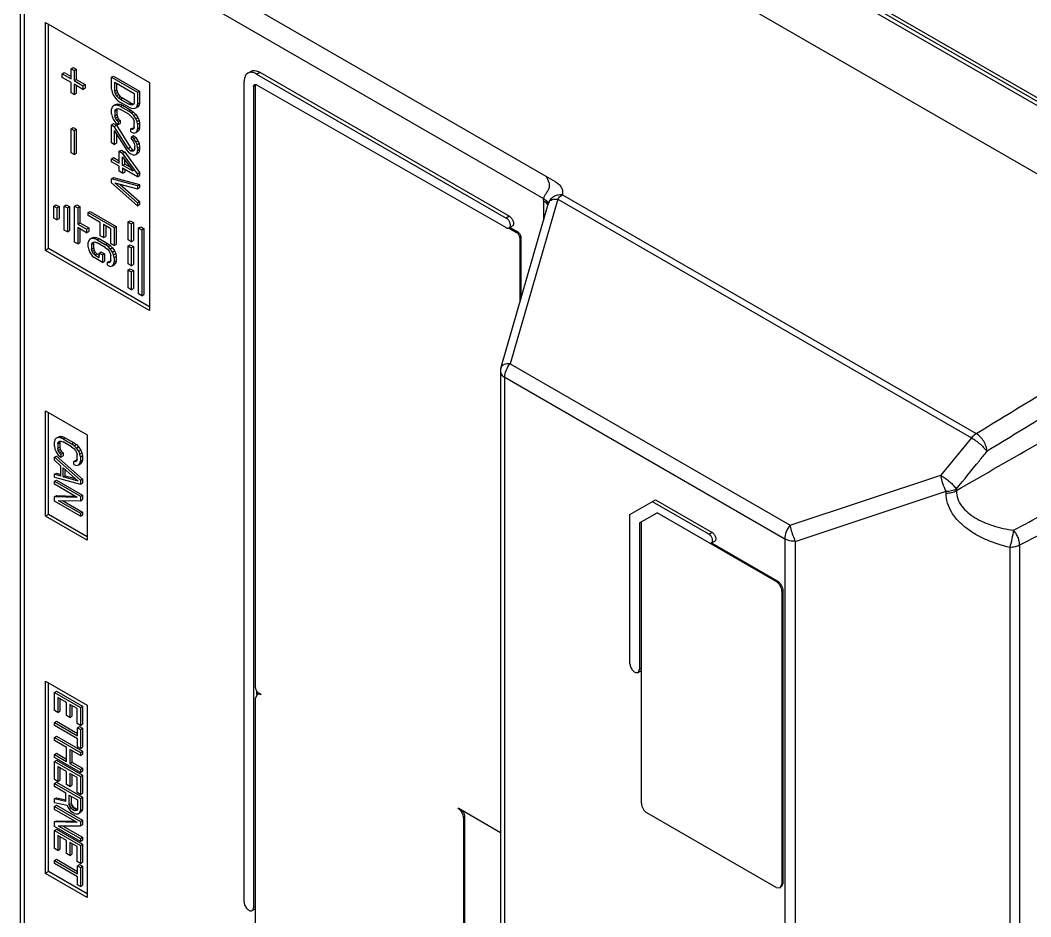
# Model space of a CAD drawing. Header units: millimetres. Extents: x 19 to 149, y 23 to 213.
# Drawn here: x 19.3 to 88, y 98.2 to 159.2 of the extents above; entities that cross this region are included whole.
import ezdxf

# ---------------------------------------------------------------- set-up
doc = ezdxf.new("R2010")
doc.units = ezdxf.units.MM
doc.header["$LTSCALE"] = 15.317897
doc.layers.get('0').update_dxf_attribs({"linetype": 'CONTINUOUS'})

msp = doc.modelspace()

# ---------------------------------------------------------------- linework, layer by layer
at = {"color": 7, "linetype": 'CONTINUOUS'}
for p, q in [((108.383, 141.821), (41.798, 180.263)), ((42.245, 180.55), (108.855, 142.094)), ((42.245, 180.305), (108.855, 141.849)), ((101.592, 141.094), (40.739, 176.227)), ((55.033, 148.538), (24.99, 165.882)), ((24.307, 164.672), (54.859, 147.033)), ((19.276, 162.344), (19.276, 83.125)), ((19.569, 82.717), (19.569, 161.936)), ((20.996, 143.501), (20.996, 159.015)), ((20.996, 159.015), (28.067, 154.933)), ((21.208, 143.624), (21.208, 158.892)), ((22.128, 155.521), (22.269, 155.603)), ((22.128, 155.276), (22.128, 155.521)), ((22.128, 155.521), (22.729, 155.174)), ((22.269, 155.603), (22.729, 155.337)), ((22.729, 155.868), (22.87, 155.95)), ((22.729, 155.174), (22.729, 155.868)), ((22.729, 155.868), (22.941, 155.746)), ((22.87, 155.95), (23.082, 155.827)), ((22.941, 155.746), (23.082, 155.827)), ((22.941, 155.746), (22.941, 155.052)), ((23.082, 155.827), (23.082, 155.133)), ((25.486, 155.28), (25.628, 155.361)), ((25.628, 155.361), (27.396, 154.341)), ((34.751, 155.564), (34.963, 155.686)), ((35.351, 155.504), (35.563, 155.627)), ((35.351, 155.504), (52.321, 145.706)), ((35.563, 155.627), (52.533, 145.829)), ((22.729, 154.929), (22.128, 155.276)), ((22.729, 154.235), (22.729, 154.929)), ((22.941, 155.052), (23.082, 155.133)), ((22.941, 155.052), (23.542, 154.705)), ((22.941, 154.807), (22.941, 154.113)), ((23.542, 154.46), (22.941, 154.807)), ((23.082, 155.133), (23.683, 154.786)), ((23.082, 154.725), (23.082, 154.194)), ((23.542, 154.705), (23.683, 154.786)), ((23.542, 154.705), (23.542, 154.46)), ((23.683, 154.786), (23.683, 154.541)), ((25.486, 154.463), (25.486, 155.28)), ((25.486, 155.28), (27.254, 154.259)), ((25.712, 154.333), (25.712, 154.945)), ((25.712, 154.945), (27.029, 154.185)), ((25.854, 154.414), (25.854, 154.863)), ((28.067, 154.933), (28.067, 139.419)), ((34.502, 99.166), (34.502, 155.014)), ((35.139, 154.647), (35.28, 154.729)), ((35.139, 154.647), (35.139, 98.798)), ((35.28, 113.74), (35.28, 154.729)), ((35.35, 154.77), (52.322, 145.053)), ((22.941, 154.113), (22.729, 154.235)), ((22.941, 154.113), (23.082, 154.194)), ((23.542, 154.46), (23.683, 154.541)), ((25.486, 154.463), (25.524, 154.271)), ((25.524, 154.271), (25.599, 154.092)), ((25.599, 154.092), (25.75, 153.869)), ((25.712, 154.333), (25.854, 154.414)), ((25.75, 154.175), (25.712, 154.333)), ((25.75, 154.175), (25.891, 154.257)), ((25.825, 154.029), (25.75, 154.175)), ((25.825, 154.029), (25.966, 154.111)), ((25.938, 153.896), (25.825, 154.029)), ((25.854, 154.414), (25.891, 154.257)), ((25.891, 154.257), (25.966, 154.111)), ((25.938, 153.896), (26.079, 153.978)), ((25.966, 154.111), (26.079, 153.978)), ((26.079, 153.978), (26.23, 153.857)), ((27.029, 154.185), (27.029, 153.573)), ((27.254, 154.259), (27.396, 154.341)), ((27.254, 154.259), (27.254, 153.442)), ((27.396, 154.341), (27.396, 153.524)), ((25.524, 153.251), (25.486, 153.102)), ((25.599, 153.343), (25.524, 153.251)), ((25.599, 153.343), (25.741, 153.425)), ((25.75, 153.392), (25.599, 153.343)), ((25.741, 153.425), (25.891, 153.474)), ((25.75, 153.869), (25.9, 153.714)), ((25.75, 153.392), (25.891, 153.474)), ((25.9, 153.374), (25.75, 153.392)), ((25.891, 153.474), (26.042, 153.455)), ((25.9, 153.714), (26.088, 153.571)), ((25.9, 153.374), (26.042, 153.455)), ((26.088, 153.299), (25.9, 153.374)), ((26.088, 153.775), (25.938, 153.896)), ((26.042, 153.455), (26.23, 153.381)), ((26.088, 153.775), (26.23, 153.857)), ((26.652, 153.45), (26.088, 153.775)), ((26.652, 153.246), (26.088, 153.571)), ((26.088, 153.299), (26.23, 153.381)), ((26.088, 153.299), (26.652, 152.973)), ((26.794, 153.531), (26.23, 153.857)), ((26.23, 153.381), (26.794, 153.055)), ((26.652, 153.45), (26.794, 153.531)), ((26.803, 153.397), (26.652, 153.45)), ((26.652, 153.246), (26.84, 153.171)), ((26.794, 153.531), (26.944, 153.478)), ((26.803, 153.397), (26.944, 153.478)), ((26.916, 153.4), (26.803, 153.397)), ((26.991, 153.458), (26.916, 153.4)), ((26.944, 153.478), (26.99, 153.48)), ((27.029, 153.573), (26.991, 153.458)), ((27.141, 153.201), (27.217, 153.294)), ((27.141, 153.201), (27.283, 153.283)), ((27.217, 153.294), (27.254, 153.442)), ((27.217, 153.294), (27.358, 153.376)), ((27.254, 153.442), (27.396, 153.524)), ((27.358, 153.376), (27.283, 153.283)), ((27.396, 153.524), (27.358, 153.376)), ((25.486, 152.796), (25.486, 153.102)), ((25.486, 152.796), (25.524, 152.604)), ((25.524, 152.604), (25.599, 152.425)), ((25.712, 152.972), (25.75, 153.086)), ((25.712, 152.972), (25.854, 153.054)), ((25.712, 152.972), (25.712, 152.666)), ((25.712, 152.666), (25.854, 152.747)), ((25.75, 152.508), (25.712, 152.666)), ((25.75, 153.086), (25.825, 153.145)), ((25.75, 152.508), (25.891, 152.59)), ((25.825, 153.145), (25.938, 153.148)), ((25.878, 153.127), (25.854, 153.054)), ((25.854, 153.054), (25.854, 152.747)), ((25.854, 152.747), (25.891, 152.59)), ((25.891, 152.59), (25.966, 152.444)), ((25.938, 153.148), (26.088, 153.095)), ((26.652, 152.769), (26.088, 153.095)), ((26.652, 152.973), (26.794, 153.055)), ((26.84, 152.831), (26.652, 152.973)), ((26.652, 152.769), (26.803, 152.648)), ((26.794, 153.055), (26.982, 152.912)), ((26.803, 152.648), (26.916, 152.515)), ((26.84, 153.171), (26.991, 153.152)), ((26.84, 152.831), (26.982, 152.912)), ((26.991, 152.676), (26.84, 152.831)), ((26.982, 152.912), (27.132, 152.757)), ((26.991, 153.152), (27.141, 153.201)), ((26.991, 152.676), (27.132, 152.757)), ((27.141, 152.453), (26.991, 152.676)), ((27.132, 152.757), (27.283, 152.535)), ((22.729, 151.786), (22.87, 151.867)), ((22.87, 151.867), (23.082, 151.745)), ((25.486, 152.048), (25.628, 152.129)), ((25.486, 150.823), (25.486, 152.048)), ((25.486, 152.048), (25.675, 151.939)), ((25.599, 152.425), (25.75, 152.202)), ((25.628, 152.129), (25.816, 152.021)), ((25.675, 151.939), (25.816, 152.021)), ((26.615, 150.443), (25.675, 151.939)), ((25.825, 152.362), (25.75, 152.508)), ((25.75, 152.202), (25.938, 152.059)), ((25.816, 152.021), (26.756, 150.525)), ((25.825, 152.362), (25.966, 152.444)), ((25.938, 152.263), (25.825, 152.362)), ((25.938, 152.263), (26.079, 152.345)), ((25.938, 152.263), (25.938, 152.059)), ((25.938, 152.059), (26.079, 152.141)), ((25.966, 152.444), (26.079, 152.345)), ((26.079, 152.345), (26.079, 152.141)), ((26.916, 152.515), (26.991, 152.37)), ((26.991, 152.37), (27.029, 152.212)), ((27.029, 151.906), (26.991, 151.791)), ((27.029, 151.906), (27.029, 152.212)), ((27.141, 152.453), (27.283, 152.535)), ((27.217, 152.273), (27.141, 152.453)), ((27.217, 152.273), (27.358, 152.355)), ((27.254, 152.082), (27.217, 152.273)), ((27.254, 152.082), (27.396, 152.163)), ((27.254, 152.082), (27.254, 151.775)), ((27.254, 151.775), (27.396, 151.857)), ((27.283, 152.535), (27.358, 152.355)), ((27.358, 152.355), (27.396, 152.163)), ((27.396, 151.857), (27.358, 151.709)), ((27.396, 152.163), (27.396, 151.857)), ((22.729, 150.153), (22.729, 151.786)), ((22.729, 151.786), (22.941, 151.663)), ((22.941, 151.663), (23.082, 151.745)), ((22.941, 151.663), (22.941, 150.03)), ((23.082, 151.745), (23.082, 150.112)), ((25.675, 151.667), (25.675, 150.714)), ((25.675, 151.667), (26.502, 150.339)), ((25.816, 151.44), (25.816, 150.796)), ((26.803, 151.764), (26.944, 151.845)), ((26.803, 151.56), (26.803, 151.764)), ((26.916, 151.733), (26.803, 151.764)), ((26.803, 151.56), (26.991, 151.485)), ((26.84, 151.232), (26.982, 151.313)), ((26.84, 151.062), (26.84, 151.232)), ((26.991, 151.111), (26.84, 151.232)), ((26.991, 151.791), (26.916, 151.733)), ((26.944, 151.845), (27.007, 151.828)), ((26.982, 151.313), (27.132, 151.193)), ((26.991, 151.485), (27.141, 151.534)), ((26.991, 151.111), (27.132, 151.193)), ((27.132, 151.193), (27.283, 150.97)), ((27.141, 151.534), (27.217, 151.627)), ((27.141, 151.534), (27.283, 151.616)), ((27.217, 151.627), (27.254, 151.775)), ((27.217, 151.627), (27.358, 151.709)), ((27.358, 151.709), (27.283, 151.616)), ((25.675, 150.714), (25.486, 150.823)), ((25.675, 150.714), (25.816, 150.796)), ((26.615, 150.443), (26.756, 150.525)), ((26.756, 150.525), (26.907, 150.37)), ((26.84, 151.062), (26.953, 150.928)), ((26.953, 150.928), (27.029, 150.783)), ((27.141, 150.888), (26.991, 151.111)), ((27.029, 150.783), (27.066, 150.591)), ((27.066, 150.455), (27.066, 150.591)), ((27.141, 150.888), (27.283, 150.97)), ((27.217, 150.708), (27.141, 150.888)), ((27.217, 150.708), (27.358, 150.79)), ((27.254, 150.449), (27.217, 150.708)), ((27.254, 150.449), (27.396, 150.53)), ((27.283, 150.97), (27.358, 150.79)), ((27.358, 150.79), (27.396, 150.53)), ((27.396, 150.53), (27.396, 150.394)), ((22.941, 150.03), (22.729, 150.153)), ((22.941, 150.03), (23.082, 150.112)), ((25.486, 149.734), (25.628, 149.816)), ((25.628, 149.816), (26.013, 149.593)), ((26.013, 150.247), (26.154, 150.328)), ((26.013, 149.43), (26.013, 150.247)), ((26.013, 150.247), (26.239, 150.116)), ((26.154, 150.328), (26.38, 150.198)), ((26.239, 150.116), (26.38, 150.198)), ((27.254, 148.713), (26.239, 150.116)), ((26.239, 149.3), (26.239, 149.878)), ((26.239, 149.878), (26.953, 148.887)), ((26.38, 150.198), (27.396, 148.795)), ((26.502, 150.339), (26.615, 150.205)), ((26.765, 150.289), (26.615, 150.443)), ((26.615, 150.205), (26.765, 150.084)), ((26.765, 150.289), (26.907, 150.37)), ((26.765, 150.289), (26.84, 150.245)), ((26.84, 150.041), (26.765, 150.084)), ((26.84, 150.245), (26.982, 150.327)), ((26.953, 150.248), (26.84, 150.245)), ((26.84, 150.041), (26.991, 149.988)), ((26.907, 150.37), (26.982, 150.327)), ((27.029, 150.307), (26.953, 150.248)), ((26.982, 150.327), (27.028, 150.328)), ((26.991, 149.988), (27.141, 150.037)), ((27.066, 150.455), (27.029, 150.307)), ((27.141, 150.037), (27.217, 150.13)), ((27.141, 150.037), (27.283, 150.119)), ((27.217, 150.13), (27.254, 150.312)), ((27.217, 150.13), (27.358, 150.212)), ((27.254, 150.449), (27.254, 150.312)), ((27.254, 150.312), (27.396, 150.394)), ((27.358, 150.212), (27.283, 150.119)), ((27.396, 150.394), (27.358, 150.212)), ((25.486, 149.53), (25.486, 149.734)), ((25.486, 149.734), (26.013, 149.43)), ((26.013, 149.226), (25.486, 149.53)), ((26.013, 148.886), (26.013, 149.226)), ((26.239, 149.3), (26.38, 149.381)), ((26.953, 148.887), (26.239, 149.3)), ((26.38, 149.381), (26.38, 149.682)), ((26.752, 149.167), (26.38, 149.381)), ((25.486, 148.373), (25.628, 148.455)), ((25.628, 148.455), (27.396, 147.979)), ((26.239, 148.755), (26.013, 148.886)), ((26.239, 149.096), (26.239, 148.755)), ((27.254, 148.509), (26.239, 149.096)), ((26.239, 148.755), (26.38, 148.837)), ((26.38, 149.014), (26.38, 148.837)), ((27.254, 148.713), (27.396, 148.795)), ((27.254, 148.713), (27.254, 148.509)), ((27.254, 148.509), (27.396, 148.591)), ((27.396, 148.795), (27.396, 148.591)), ((55.671, 148.169), (55.033, 148.538)), ((25.486, 148.101), (25.486, 148.373)), ((27.254, 147.897), (25.486, 148.373)), ((25.486, 148.101), (27.254, 146.536)), ((27.254, 146.74), (25.712, 148.107)), ((25.712, 148.107), (27.254, 147.693)), ((26.047, 148.017), (27.396, 146.822)), ((27.254, 147.897), (27.396, 147.979)), ((27.254, 147.897), (27.254, 147.693)), ((27.254, 147.693), (27.396, 147.775)), ((27.396, 147.979), (27.396, 147.775)), ((56.141, 147.287), (84.278, 131.042)), ((21.562, 146.522), (21.703, 146.604)), ((21.562, 145.706), (21.562, 146.522)), ((21.562, 146.522), (21.774, 146.4)), ((21.703, 146.604), (21.916, 146.482)), ((21.774, 146.4), (21.916, 146.482)), ((21.774, 146.4), (21.774, 145.583)), ((21.916, 146.482), (21.916, 145.665)), ((22.269, 146.522), (22.411, 146.604)), ((22.269, 144.889), (22.269, 146.522)), ((22.269, 146.522), (22.481, 146.4)), ((22.411, 146.604), (22.623, 146.482)), ((22.481, 146.4), (22.623, 146.482)), ((22.481, 146.4), (22.481, 144.767)), ((22.623, 146.482), (22.623, 144.849)), ((22.976, 146.522), (23.118, 146.604)), ((22.976, 144.073), (22.976, 146.522)), ((22.976, 146.522), (23.188, 146.4)), ((23.118, 146.604), (23.33, 146.482)), ((23.188, 146.4), (23.33, 146.482)), ((23.188, 146.4), (23.188, 145.298)), ((23.33, 146.482), (23.33, 145.379)), ((27.254, 146.74), (27.396, 146.822)), ((27.254, 146.74), (27.254, 146.536)), ((27.254, 146.536), (27.396, 146.618)), ((27.396, 146.822), (27.396, 146.618)), ((51.971, 135.556), (55.169, 146.643)), ((55.82, 146.999), (52.587, 135.793)), ((54.853, 146.878), (54.853, 145.545)), ((55.82, 146.999), (83.957, 130.754)), ((21.774, 145.583), (21.562, 145.706)), ((23.895, 146.073), (24.037, 146.155)), ((23.895, 145.869), (23.895, 146.073)), ((23.895, 146.073), (25.663, 145.053)), ((24.723, 145.392), (23.895, 145.869)), ((24.037, 146.155), (25.805, 145.134)), ((52.533, 145.829), (52.321, 145.706)), ((21.774, 145.583), (21.916, 145.665)), ((23.188, 145.298), (23.33, 145.379)), ((23.188, 145.298), (23.789, 144.951)), ((23.188, 145.053), (23.188, 143.951)), ((23.789, 144.706), (23.188, 145.053)), ((23.33, 145.379), (23.931, 145.032)), ((23.789, 144.951), (23.931, 145.032)), ((23.931, 145.032), (23.931, 144.787)), ((24.723, 144.507), (24.723, 145.392)), ((24.949, 145.261), (24.949, 144.377)), ((25.438, 144.979), (24.949, 145.261)), ((25.09, 145.18), (25.09, 144.458)), ((25.663, 145.053), (25.805, 145.134)), ((25.663, 145.053), (25.663, 143.828)), ((25.805, 145.134), (25.805, 143.91)), ((26.618, 145.441), (26.759, 145.522)), ((26.618, 144.216), (26.618, 145.441)), ((26.618, 145.441), (26.83, 145.318)), ((26.759, 145.522), (26.971, 145.4)), ((26.83, 145.318), (26.971, 145.4)), ((26.83, 145.318), (26.83, 144.093)), ((26.971, 145.4), (26.971, 144.175)), ((27.325, 145.032), (27.466, 145.114)), ((27.325, 140.542), (27.325, 145.032)), ((27.325, 145.032), (27.537, 144.91)), ((27.466, 145.114), (27.678, 144.992)), ((27.537, 144.91), (27.678, 144.992)), ((27.678, 144.992), (27.678, 140.501)), ((52.515, 145.023), (53.028, 144.727)), ((52.521, 145.033), (52.733, 145.156)), ((52.58, 145.067), (53.099, 144.767)), ((22.481, 144.767), (22.269, 144.889)), ((22.481, 144.767), (22.623, 144.849)), ((23.33, 144.971), (23.33, 144.032)), ((23.789, 144.951), (23.789, 144.706)), ((23.789, 144.706), (23.931, 144.787)), ((24.008, 144.273), (24.15, 144.355)), ((24.159, 144.322), (24.008, 144.273)), ((24.15, 144.355), (24.3, 144.404)), ((24.159, 144.322), (24.3, 144.404)), ((24.309, 144.304), (24.159, 144.322)), ((24.3, 144.404), (24.451, 144.385)), ((24.309, 144.304), (24.451, 144.385)), ((24.497, 144.229), (24.309, 144.304)), ((24.451, 144.385), (24.639, 144.311)), ((24.497, 144.229), (24.639, 144.311)), ((24.639, 144.311), (25.203, 143.985)), ((24.949, 144.377), (24.723, 144.507)), ((24.949, 144.377), (25.09, 144.458)), ((25.438, 143.958), (25.438, 144.979)), ((27.537, 144.91), (27.537, 140.419)), ((53.099, 144.767), (53.028, 144.727)), ((53.241, 144.359), (53.311, 144.4)), ((53.241, 144.359), (53.241, 139.957)), ((53.311, 144.4), (53.311, 140.202)), ((21.208, 143.624), (20.996, 143.501)), ((28.067, 139.664), (21.208, 143.624)), ((23.188, 143.951), (22.976, 144.073)), ((23.188, 143.951), (23.33, 144.032)), ((23.933, 144.181), (23.895, 144.032)), ((23.895, 143.726), (23.895, 144.032)), ((23.895, 143.726), (23.933, 143.534)), ((24.008, 144.273), (23.933, 144.181)), ((24.121, 143.902), (24.159, 144.016)), ((24.121, 143.902), (24.263, 143.984)), ((24.121, 143.902), (24.121, 143.596)), ((24.121, 143.596), (24.263, 143.677)), ((24.159, 144.016), (24.234, 144.075)), ((24.234, 144.075), (24.347, 144.078)), ((24.287, 144.057), (24.263, 143.984)), ((24.263, 143.984), (24.263, 143.677)), ((24.263, 143.677), (24.3, 143.52)), ((24.347, 144.078), (24.497, 144.025)), ((24.497, 144.229), (25.061, 143.903)), ((25.061, 143.699), (24.497, 144.025)), ((25.061, 143.903), (25.203, 143.985)), ((25.25, 143.761), (25.061, 143.903)), ((25.061, 143.699), (25.212, 143.578)), ((25.203, 143.985), (25.391, 143.842)), ((25.25, 143.761), (25.391, 143.842)), ((25.4, 143.606), (25.25, 143.761)), ((25.391, 143.842), (25.541, 143.687)), ((25.4, 143.606), (25.541, 143.687)), ((25.663, 143.828), (25.438, 143.958)), ((25.541, 143.687), (25.692, 143.465)), ((25.663, 143.828), (25.805, 143.91)), ((26.83, 144.093), (26.618, 144.216)), ((26.618, 143.808), (26.759, 143.889)), ((26.618, 142.583), (26.618, 143.808)), ((26.618, 143.808), (26.83, 143.685)), ((26.759, 143.889), (26.971, 143.767)), ((26.83, 144.093), (26.971, 144.175)), ((26.83, 143.685), (26.971, 143.767)), ((26.83, 143.685), (26.83, 142.46)), ((26.971, 143.767), (26.971, 142.542)), ((28.067, 139.419), (20.996, 143.501)), ((23.933, 143.534), (24.008, 143.355)), ((24.008, 143.355), (24.159, 143.132)), ((24.159, 143.438), (24.121, 143.596)), ((24.159, 143.438), (24.3, 143.52)), ((24.234, 143.292), (24.159, 143.438)), ((24.159, 143.132), (24.309, 143.011)), ((24.234, 143.292), (24.375, 143.374)), ((24.347, 143.193), (24.234, 143.292)), ((24.3, 143.52), (24.375, 143.374)), ((24.873, 142.685), (24.309, 143.011)), ((24.347, 143.193), (24.488, 143.275)), ((24.347, 143.193), (24.648, 143.02)), ((24.375, 143.374), (24.488, 143.275)), ((24.488, 143.275), (24.657, 143.178)), ((24.648, 143.326), (24.789, 143.407)), ((24.648, 143.02), (24.648, 143.326)), ((24.648, 143.326), (24.873, 143.195)), ((24.789, 143.407), (25.015, 143.277)), ((24.873, 143.195), (25.015, 143.277)), ((24.873, 143.195), (24.873, 142.685)), ((25.015, 143.277), (25.015, 142.767)), ((25.212, 143.578), (25.325, 143.445)), ((25.325, 143.445), (25.4, 143.3)), ((25.55, 143.383), (25.4, 143.606)), ((25.4, 143.3), (25.438, 143.142)), ((25.438, 142.836), (25.438, 143.142)), ((25.55, 143.383), (25.692, 143.465)), ((25.626, 143.203), (25.55, 143.383)), ((25.626, 143.203), (25.767, 143.285)), ((25.663, 143.012), (25.626, 143.203)), ((25.663, 143.012), (25.805, 143.093)), ((25.663, 143.012), (25.663, 142.705)), ((25.692, 143.465), (25.767, 143.285)), ((25.767, 143.285), (25.805, 143.093)), ((25.805, 143.093), (25.805, 142.787)), ((24.873, 142.685), (25.015, 142.767)), ((25.212, 142.694), (25.353, 142.775)), ((25.212, 142.49), (25.212, 142.694)), ((25.325, 142.663), (25.212, 142.694)), ((25.212, 142.49), (25.4, 142.415)), ((25.4, 142.721), (25.325, 142.663)), ((25.353, 142.775), (25.416, 142.758)), ((25.438, 142.836), (25.4, 142.721)), ((25.4, 142.415), (25.55, 142.464)), ((25.55, 142.464), (25.626, 142.557)), ((25.55, 142.464), (25.692, 142.546)), ((25.626, 142.557), (25.663, 142.705)), ((25.626, 142.557), (25.767, 142.639)), ((25.663, 142.705), (25.805, 142.787)), ((25.767, 142.639), (25.692, 142.546)), ((25.805, 142.787), (25.767, 142.639)), ((26.83, 142.46), (26.618, 142.583)), ((26.618, 142.175), (26.759, 142.256)), ((26.759, 142.256), (26.971, 142.134)), ((26.83, 142.46), (26.971, 142.542)), ((26.618, 140.95), (26.618, 142.175)), ((26.618, 142.175), (26.83, 142.052)), ((26.83, 142.052), (26.971, 142.134)), ((26.83, 142.052), (26.83, 140.827)), ((26.971, 142.134), (26.971, 140.909)), ((26.83, 140.827), (26.618, 140.95)), ((26.83, 140.827), (26.971, 140.909)), ((27.537, 140.419), (27.325, 140.542)), ((27.537, 140.419), (27.678, 140.501)), ((52.587, 135.793), (71.621, 124.803)), ((51.931, 135.279), (51.931, 91.699)), ((52.224, 91.29), (52.224, 134.87)), ((52.224, 134.87), (71.259, 123.881)), ((20.996, 125.416), (20.996, 132.601)), ((20.996, 132.601), (23.825, 130.968)), ((21.208, 125.538), (21.208, 132.479)), ((21.635, 130.633), (21.597, 130.485)), ((21.71, 130.726), (21.635, 130.633)), ((21.71, 130.726), (21.852, 130.808)), ((21.861, 130.775), (21.71, 130.726)), ((21.852, 130.808), (22.002, 130.857)), ((21.861, 130.775), (22.002, 130.857)), ((22.011, 130.756), (21.861, 130.775)), ((22.002, 130.857), (22.153, 130.838)), ((22.011, 130.756), (22.153, 130.838)), ((22.199, 130.682), (22.011, 130.756)), ((22.153, 130.838), (22.341, 130.764)), ((22.199, 130.682), (22.341, 130.764)), ((22.199, 130.682), (22.763, 130.356)), ((22.341, 130.764), (22.905, 130.438)), ((23.825, 130.968), (23.825, 123.783)), ((83.957, 130.754), (81.874, 128.208)), ((21.597, 130.179), (21.597, 130.485)), ((21.597, 130.179), (21.635, 129.987)), ((21.635, 129.987), (21.71, 129.807)), ((21.823, 130.355), (21.861, 130.469)), ((21.823, 130.355), (21.964, 130.436)), ((21.823, 130.355), (21.823, 130.049)), ((21.823, 130.049), (21.964, 130.13)), ((21.861, 129.891), (21.823, 130.049)), ((21.861, 130.469), (21.936, 130.528)), ((21.861, 129.891), (22.002, 129.972)), ((21.936, 129.745), (21.861, 129.891)), ((21.936, 130.528), (22.049, 130.531)), ((21.989, 130.51), (21.964, 130.436)), ((21.964, 130.436), (21.964, 130.13)), ((21.964, 130.13), (22.002, 129.972)), ((22.002, 129.972), (22.077, 129.827)), ((22.049, 130.531), (22.199, 130.478)), ((22.763, 130.152), (22.199, 130.478)), ((22.763, 130.356), (22.905, 130.438)), ((22.951, 130.214), (22.763, 130.356)), ((22.763, 130.152), (22.914, 130.031)), ((22.905, 130.438), (23.093, 130.295)), ((22.914, 130.031), (23.027, 129.898)), ((22.951, 130.214), (23.093, 130.295)), ((23.102, 130.059), (22.951, 130.214)), ((23.027, 129.898), (23.102, 129.752)), ((23.093, 130.295), (23.243, 130.14)), ((23.102, 130.059), (23.243, 130.14)), ((23.252, 129.836), (23.102, 130.059)), ((23.243, 130.14), (23.394, 129.917)), ((23.252, 129.836), (23.394, 129.917)), ((23.394, 129.917), (23.469, 129.738)), ((21.597, 129.43), (21.739, 129.512)), ((21.597, 129.226), (21.597, 129.43)), ((23.365, 127.865), (21.597, 129.43)), ((21.597, 129.226), (22.049, 128.83)), ((21.71, 129.807), (21.861, 129.585)), ((21.739, 129.512), (23.507, 127.947)), ((21.861, 129.585), (22.049, 129.442)), ((21.936, 129.745), (22.077, 129.827)), ((22.049, 129.646), (21.936, 129.745)), ((22.049, 129.646), (22.19, 129.728)), ((22.049, 129.646), (22.049, 129.442)), ((22.049, 129.442), (22.19, 129.524)), ((22.077, 129.827), (22.19, 129.728)), ((22.19, 129.728), (22.19, 129.524)), ((22.914, 129.147), (23.055, 129.228)), ((23.055, 129.228), (23.118, 129.211)), ((23.102, 129.752), (23.139, 129.595)), ((23.139, 129.288), (23.102, 129.174)), ((23.139, 129.288), (23.139, 129.595)), ((23.328, 129.656), (23.252, 129.836)), ((23.328, 129.656), (23.469, 129.738)), ((23.365, 129.464), (23.328, 129.656)), ((23.365, 129.464), (23.507, 129.546)), ((23.365, 129.464), (23.365, 129.158)), ((23.365, 129.158), (23.507, 129.24)), ((23.469, 129.738), (23.507, 129.546)), ((23.507, 129.24), (23.469, 129.091)), ((23.507, 129.546), (23.507, 129.24)), ((22.049, 128.149), (22.049, 128.83)), ((22.199, 128.096), (22.199, 128.709)), ((22.199, 128.709), (23.215, 127.816)), ((22.341, 128.178), (22.341, 128.584)), ((22.914, 128.942), (22.914, 129.147)), ((23.027, 129.115), (22.914, 129.147)), ((22.914, 128.942), (23.102, 128.868)), ((23.102, 129.174), (23.027, 129.115)), ((23.102, 128.868), (23.252, 128.917)), ((23.252, 128.917), (23.328, 129.01)), ((23.252, 128.917), (23.394, 128.999)), ((23.328, 129.01), (23.365, 129.158)), ((23.328, 129.01), (23.469, 129.091)), ((23.469, 129.091), (23.394, 128.999)), ((21.597, 128.274), (21.739, 128.355)), ((21.597, 128.07), (21.597, 128.274)), ((22.049, 128.149), (21.597, 128.274)), ((21.597, 128.07), (23.365, 127.593)), ((21.597, 127.797), (21.739, 127.879)), ((21.739, 128.355), (22.049, 128.27)), ((21.739, 127.879), (23.507, 126.858)), ((22.199, 128.096), (22.341, 128.178)), ((23.215, 127.816), (22.199, 128.096)), ((22.341, 128.178), (23.015, 127.992)), ((23.365, 127.865), (23.507, 127.947)), ((23.365, 127.865), (23.365, 127.593)), ((23.507, 127.947), (23.507, 127.675)), ((71.621, 124.803), (81.874, 128.208)), ((21.597, 127.593), (21.597, 127.797)), ((21.597, 127.797), (23.365, 126.777)), ((23.139, 126.703), (21.597, 127.593)), ((23.365, 127.593), (23.507, 127.675)), ((82.926, 127.163), (82.926, 127.286)), ((21.597, 126.743), (21.739, 126.824)), ((21.597, 126.437), (21.597, 126.743)), ((23.139, 126.703), (21.597, 126.743)), ((23.365, 125.416), (21.597, 126.437)), ((21.739, 126.824), (22.985, 126.792)), ((21.861, 126.489), (23.365, 125.62)), ((21.861, 126.489), (23.365, 126.471)), ((22.149, 126.485), (23.507, 125.702)), ((23.365, 126.777), (23.507, 126.858)), ((23.365, 126.777), (23.365, 126.471)), ((23.365, 126.471), (23.507, 126.552)), ((23.507, 126.858), (23.507, 126.552)), ((60.736, 125.544), (62.465, 126.542)), ((62.465, 126.542), (66.322, 124.314)), ((71.977, 123.712), (82.23, 127.117)), ((82.23, 126.994), (82.23, 127.117)), ((62.252, 126.419), (66.11, 124.192)), ((21.208, 125.538), (20.996, 125.416)), ((23.825, 123.783), (20.996, 125.416)), ((23.825, 124.028), (21.208, 125.538)), ((23.365, 125.62), (23.507, 125.702)), ((23.365, 125.62), (23.365, 125.416)), ((23.365, 125.416), (23.507, 125.498)), ((23.507, 125.702), (23.507, 125.498)), ((60.736, 115.374), (60.736, 125.544)), ((61.372, 124.968), (62.574, 125.662)), ((70.672, 120.987), (62.574, 125.662)), ((61.372, 124.968), (61.372, 115.006)), ((61.514, 105.89), (61.514, 125.033)), ((66.322, 124.314), (66.11, 124.192)), ((66.285, 123.603), (66.497, 123.726)), ((71.259, 123.881), (71.257, 80.3)), ((71.977, 123.712), (71.975, 80.131)), ((66.285, 123.603), (70.742, 121.028)), ((86.556, 123.298), (86.556, 75.416)), ((87.228, 123.454), (87.228, 75.571)), ((70.742, 121.028), (70.672, 120.987)), ((71.06, 120.315), (71.13, 120.355)), ((71.06, 120.315), (71.06, 100.379)), ((71.13, 120.355), (71.13, 100.42)), ((61.279, 114.8), (61.491, 114.923)), ((61.514, 115.088), (61.372, 115.006)), ((20.996, 101.125), (20.996, 114.189)), ((20.996, 114.189), (23.825, 112.556)), ((21.208, 101.247), (21.208, 114.066)), ((21.597, 113.434), (21.739, 113.515)), ((21.597, 112.209), (21.597, 113.434)), ((21.597, 113.434), (23.365, 112.413)), ((21.739, 113.515), (23.507, 112.495)), ((35.351, 113.522), (35.351, 113.299)), ((21.823, 113.099), (21.823, 112.079)), ((22.425, 112.752), (21.823, 113.099)), ((21.964, 113.018), (21.964, 112.16)), ((22.425, 111.867), (22.425, 112.752)), ((35.393, 113.299), (35.28, 113.049)), ((35.28, 81.261), (35.28, 113.049)), ((35.666, 113.272), (35.492, 113.373)), ((21.823, 112.079), (21.597, 112.209)), ((21.823, 112.079), (21.964, 112.16)), ((22.65, 112.622), (22.65, 111.737)), ((23.139, 112.339), (22.65, 112.622)), ((22.792, 112.54), (22.792, 111.819)), ((23.139, 111.319), (23.139, 112.339)), ((23.365, 112.413), (23.507, 112.495)), ((23.365, 112.413), (23.365, 111.188)), ((23.507, 112.495), (23.507, 111.27)), ((23.825, 112.556), (23.825, 99.492)), ((21.597, 111.392), (21.739, 111.474)), ((21.597, 111.188), (21.597, 111.392)), ((21.597, 111.392), (23.177, 110.48)), ((21.739, 111.474), (23.177, 110.644)), ((22.65, 111.737), (22.425, 111.867)), ((22.65, 111.737), (22.792, 111.819)), ((23.365, 111.188), (23.139, 111.319)), ((23.177, 110.276), (21.597, 111.188)), ((23.177, 111.025), (23.318, 111.106)), ((23.177, 110.48), (23.177, 111.025)), ((23.177, 111.025), (23.365, 110.916)), ((23.318, 111.106), (23.507, 110.998)), ((23.365, 111.188), (23.507, 111.27)), ((23.365, 110.916), (23.507, 110.998)), ((23.365, 110.916), (23.365, 109.623)), ((23.507, 110.998), (23.507, 109.705)), ((21.597, 110.372), (21.739, 110.453)), ((21.597, 110.168), (21.597, 110.372)), ((21.597, 110.372), (23.365, 109.351)), ((22.425, 109.69), (21.597, 110.168)), ((21.739, 110.453), (23.507, 109.433)), ((23.177, 109.732), (23.177, 110.276)), ((21.597, 109.215), (21.739, 109.297)), ((21.739, 109.297), (22.425, 108.901)), ((22.425, 108.737), (22.425, 109.69)), ((22.65, 109.56), (22.65, 108.607)), ((23.365, 109.147), (22.65, 109.56)), ((22.792, 109.478), (22.792, 108.689)), ((23.365, 109.623), (23.177, 109.732)), ((23.365, 109.623), (23.507, 109.705)), ((23.365, 109.351), (23.507, 109.433)), ((23.365, 109.351), (23.365, 109.147)), ((23.507, 109.433), (23.507, 109.229)), ((21.597, 109.011), (21.597, 109.215)), ((21.597, 109.215), (22.425, 108.737)), ((23.365, 107.99), (21.597, 109.011)), ((21.597, 108.739), (21.739, 108.82)), ((21.597, 107.514), (21.597, 108.739)), ((21.597, 108.739), (23.365, 107.718)), ((21.739, 108.82), (23.507, 107.8)), ((22.65, 108.607), (22.792, 108.689)), ((22.65, 108.607), (23.365, 108.195)), ((22.792, 108.689), (23.507, 108.276)), ((23.365, 109.147), (23.507, 109.229)), ((21.823, 108.404), (21.823, 107.384)), ((22.425, 108.057), (21.823, 108.404)), ((21.964, 108.323), (21.964, 107.465)), ((22.425, 107.172), (22.425, 108.057)), ((22.65, 107.927), (22.65, 107.042)), ((23.139, 107.644), (22.65, 107.927)), ((23.365, 108.195), (23.507, 108.276)), ((23.365, 108.195), (23.365, 107.99)), ((23.365, 107.99), (23.507, 108.072)), ((23.507, 108.276), (23.507, 108.072)), ((21.823, 107.384), (21.597, 107.514)), ((21.597, 107.242), (21.739, 107.324)), ((21.597, 107.038), (21.597, 107.242)), ((21.597, 107.242), (23.365, 106.221)), ((21.739, 107.324), (23.507, 106.303)), ((21.823, 107.384), (21.964, 107.465)), ((22.792, 107.845), (22.792, 107.124)), ((23.139, 106.624), (23.139, 107.644)), ((23.365, 107.718), (23.507, 107.8)), ((23.365, 107.718), (23.365, 106.493)), ((23.507, 107.8), (23.507, 106.575)), ((22.387, 106.582), (21.597, 107.038)), ((22.387, 106.003), (22.387, 106.582)), ((22.65, 107.042), (22.425, 107.172)), ((22.65, 107.042), (22.792, 107.124)), ((23.365, 106.493), (23.139, 106.624)), ((23.365, 106.493), (23.507, 106.575)), ((21.597, 106.187), (21.739, 106.269)), ((21.597, 105.949), (21.597, 106.187)), ((22.387, 106.003), (21.597, 106.187)), ((21.597, 105.949), (22.462, 105.756)), ((21.739, 106.269), (22.387, 106.118)), ((22.613, 105.805), (22.613, 106.451)), ((22.613, 106.451), (23.177, 106.126)), ((22.613, 105.805), (22.754, 105.887)), ((22.754, 105.887), (22.754, 106.37)), ((22.754, 105.887), (22.792, 105.763)), ((23.177, 106.126), (23.177, 105.479)), ((23.365, 106.221), (23.507, 106.303)), ((23.365, 106.221), (23.365, 105.405)), ((23.507, 106.303), (23.507, 105.486)), ((21.597, 105.677), (21.739, 105.759)), ((21.597, 105.473), (21.597, 105.677)), ((21.597, 105.677), (23.365, 104.656)), ((23.139, 104.582), (21.597, 105.473)), ((21.739, 105.759), (23.507, 104.738)), ((22.462, 105.756), (22.538, 105.576)), ((22.538, 105.576), (22.688, 105.387)), ((22.65, 105.681), (22.613, 105.805)), ((22.65, 105.681), (22.792, 105.763)), ((22.726, 105.57), (22.65, 105.681)), ((22.688, 105.387), (22.801, 105.288)), ((22.726, 105.57), (22.867, 105.651)), ((22.839, 105.471), (22.726, 105.57)), ((22.792, 105.763), (22.867, 105.651)), ((22.951, 105.201), (22.801, 105.288)), ((22.839, 105.471), (22.98, 105.552)), ((22.951, 105.406), (22.839, 105.471)), ((22.867, 105.651), (22.98, 105.552)), ((22.951, 105.406), (23.093, 105.487)), ((23.064, 105.374), (22.951, 105.406)), ((22.951, 105.201), (23.064, 105.17)), ((23.093, 105.487), (22.98, 105.552)), ((23.139, 105.399), (23.064, 105.374)), ((23.064, 105.17), (23.215, 105.185)), ((23.093, 105.487), (23.173, 105.465)), ((23.177, 105.479), (23.139, 105.399)), ((23.215, 105.185), (23.328, 105.256)), ((23.215, 105.185), (23.251, 105.206)), ((23.328, 105.256), (23.365, 105.405)), ((23.328, 105.256), (23.469, 105.338)), ((23.365, 105.405), (23.507, 105.486)), ((23.507, 105.486), (23.469, 105.338)), ((51.931, 103.882), (49.043, 105.549)), ((70.681, 100.161), (61.892, 105.235)), ((21.597, 104.622), (21.739, 104.704)), ((21.597, 104.316), (21.597, 104.622)), ((23.139, 104.582), (21.597, 104.622)), ((21.739, 104.704), (22.985, 104.672)), ((23.365, 104.656), (23.507, 104.738)), ((23.365, 104.656), (23.365, 104.35)), ((23.507, 104.738), (23.507, 104.432)), ((49.422, 104.893), (49.493, 104.933)), ((49.422, 104.893), (49.422, 94.299)), ((49.493, 104.933), (49.493, 94.533)), ((23.365, 103.295), (21.597, 104.316)), ((21.597, 104.044), (21.739, 104.126)), ((21.597, 102.819), (21.597, 104.044)), ((21.597, 104.044), (23.365, 103.023)), ((21.739, 104.126), (23.507, 103.105)), ((21.861, 104.368), (23.365, 103.5)), ((21.861, 104.368), (23.365, 104.35)), ((22.149, 104.365), (23.507, 103.581)), ((23.365, 104.35), (23.507, 104.432)), ((21.823, 103.71), (21.823, 102.689)), ((22.425, 103.362), (21.823, 103.71)), ((21.964, 103.628), (21.964, 102.771)), ((22.425, 102.478), (22.425, 103.362)), ((22.65, 103.232), (22.65, 102.347)), ((23.139, 102.949), (22.65, 103.232)), ((22.792, 103.15), (22.792, 102.429)), ((23.365, 103.5), (23.507, 103.581)), ((23.365, 103.5), (23.365, 103.295)), ((23.365, 103.295), (23.507, 103.377)), ((23.365, 103.023), (23.507, 103.105)), ((23.507, 103.581), (23.507, 103.377)), ((23.507, 103.105), (23.507, 101.88)), ((21.823, 102.689), (21.597, 102.819)), ((21.823, 102.689), (21.964, 102.771)), ((22.65, 102.347), (22.425, 102.478)), ((22.65, 102.347), (22.792, 102.429)), ((23.139, 101.929), (23.139, 102.949)), ((23.365, 103.023), (23.365, 101.799)), ((21.597, 102.003), (21.739, 102.084)), ((21.597, 101.799), (21.597, 102.003)), ((21.597, 102.003), (23.177, 101.091)), ((23.177, 100.887), (21.597, 101.799)), ((21.739, 102.084), (23.177, 101.254)), ((23.365, 101.799), (23.139, 101.929)), ((23.177, 101.635), (23.318, 101.717)), ((23.318, 101.717), (23.507, 101.608)), ((23.365, 101.799), (23.507, 101.88)), ((21.208, 101.247), (20.996, 101.125)), ((23.825, 99.492), (20.996, 101.125)), ((23.825, 99.737), (21.208, 101.247)), ((23.177, 101.091), (23.177, 101.635)), ((23.177, 101.635), (23.365, 101.526)), ((23.365, 101.526), (23.507, 101.608)), ((23.365, 101.526), (23.365, 100.234)), ((23.507, 101.608), (23.507, 100.315)), ((23.177, 100.342), (23.177, 100.887)), ((23.365, 100.234), (23.177, 100.342)), ((70.949, 100.134), (71.06, 100.379)), ((71.13, 100.42), (71.02, 100.175)), ((71.13, 100.42), (71.06, 100.379)), ((23.365, 100.234), (23.507, 100.315)), ((70.681, 100.161), (70.949, 100.134)), ((35.045, 98.592), (35.257, 98.715)), ((35.28, 98.88), (35.139, 98.798))]:
    msp.add_line(p, q, dxfattribs=at)
for centre, radius, start, end in [((35.541, 154.729), 0.261, 175.49442, 180.04128), ((52.931, 135.279), 1, 163.90544, 180), ((61.415, 115.055), 0.153, 300.07623, 312.00858), ((35.555, 113.182), 0.182, 113.44997, 119.98577), ((48.596, 104.854), 0.907, 29.95222, 39.34236), ((35.181, 98.847), 0.153, 300.07623, 312.00858)]:
    msp.add_arc(centre, radius, start, end, dxfattribs=at)
for points, knots in [([(34.751, 155.564), (34.711, 155.541), (34.637, 155.479), (34.558, 155.35), (34.511, 155.191), (34.502, 155.075), (34.502, 155.014)], [0, 0, 0, 0, 0.217745, 0.450883, 0.71046, 1, 1, 1, 1]), ([(35.351, 155.504), (35.298, 155.535), (35.193, 155.584), (35.032, 155.623), (34.881, 155.62), (34.79, 155.586), (34.751, 155.564)], [0, 0, 0, 0, 0.289539, 0.549116, 0.782254, 1, 1, 1, 1]), ([(34.963, 155.686), (35.002, 155.709), (35.093, 155.742), (35.244, 155.746), (35.405, 155.707), (35.51, 155.657), (35.563, 155.627)], [0, 0, 0, 0, 0.217746, 0.450884, 0.710461, 1, 1, 1, 1]), ([(35.139, 154.647), (35.139, 154.675), (35.146, 154.729), (35.18, 154.773), (35.201, 154.784)], [0, 0, 0, 0, 0.550052, 1, 1, 1, 1]), ([(35.201, 154.784), (35.221, 154.796), (35.276, 154.804), (35.325, 154.784), (35.35, 154.77)], [0, 0, 0, 0, 0.450319, 1, 1, 1, 1]), ([(35.292, 154.804), (35.291, 154.8), (35.285, 154.782), (35.282, 154.763), (35.281, 154.749)], [0, 0, 0, 0, 0.237049, 1, 1, 1, 1]), ([(55.033, 148.538), (55.06, 148.49), (55.112, 148.388), (55.208, 148.166), (55.28, 147.889), (55.176, 147.606), (55.047, 147.409), (54.921, 147.227), (54.875, 147.096), (54.859, 147.033)], [0, 0, 0, 0, 0.101333, 0.208146, 0.447871, 0.59711, 0.74701, 0.880759, 1, 1, 1, 1]), ([(55.671, 148.169), (55.761, 148.119), (55.917, 148.002), (56.086, 147.778), (56.162, 147.532), (56.154, 147.366), (56.141, 147.287)], [0, 0, 0, 0, 0.289086, 0.542801, 0.773761, 1, 1, 1, 1]), ([(55.509, 147.134), (55.477, 147.114), (55.401, 147.058), (55.299, 146.951), (55.244, 146.856), (55.223, 146.807)], [0, 0, 0, 0, 0.260137, 0.63659, 1, 1, 1, 1]), ([(56.141, 147.287), (56.028, 147.293), (55.858, 147.279), (55.648, 147.212), (55.554, 147.161), (55.509, 147.134)], [0, 0, 0, 0, 0.514476, 0.761845, 1, 1, 1, 1]), ([(55.82, 146.999), (55.844, 147.028), (55.939, 147.136), (56.051, 147.231), (56.141, 147.287)], [0, 0, 0, 0, 0.26457, 1, 1, 1, 1]), ([(54.853, 146.878), (54.853, 146.891), (54.853, 146.943), (54.856, 146.994), (54.859, 147.033)], [0, 0, 0, 0, 0.253691, 1, 1, 1, 1]), ([(54.853, 146.878), (54.926, 146.835), (55.052, 146.741), (55.128, 146.597), (55.14, 146.528)], [0, 0, 0, 0, 0.546637, 1, 1, 1, 1]), ([(54.859, 147.033), (54.933, 146.982), (55.06, 146.869), (55.133, 146.711), (55.145, 146.636)], [0, 0, 0, 0, 0.539462, 1, 1, 1, 1]), ([(54.859, 147.033), (54.925, 146.992), (55.016, 146.931), (55.107, 146.839), (55.141, 146.8), (55.157, 146.785)], [0, 0, 0, 0, 0.602397, 0.832965, 1, 1, 1, 1]), ([(55.157, 146.785), (55.163, 146.78), (55.172, 146.771), (55.192, 146.767), (55.209, 146.784), (55.217, 146.798), (55.223, 146.807)], [0, 0, 0, 0, 0.251382, 0.427619, 0.640492, 1, 1, 1, 1]), ([(55.223, 146.807), (55.218, 146.793), (55.199, 146.739), (55.181, 146.684), (55.169, 146.643)], [0, 0, 0, 0, 0.253651, 1, 1, 1, 1]), ([(55.223, 146.807), (55.266, 146.883), (55.411, 146.961), (55.621, 146.999), (55.751, 147.001), (55.82, 146.999)], [0, 0, 0, 0, 0.404465, 0.680207, 1, 1, 1, 1]), ([(52.521, 145.033), (52.541, 145.045), (52.577, 145.082), (52.604, 145.16), (52.606, 145.254), (52.577, 145.396), (52.492, 145.563), (52.383, 145.671), (52.321, 145.706)], [0, 0, 0, 0, 0.087119, 0.186797, 0.304467, 0.438585, 0.729958, 1, 1, 1, 1]), ([(52.533, 145.829), (52.595, 145.793), (52.704, 145.685), (52.789, 145.518), (52.818, 145.377), (52.816, 145.282), (52.79, 145.204), (52.753, 145.167), (52.733, 145.156)], [0, 0, 0, 0, 0.270042, 0.561415, 0.695533, 0.813203, 0.912881, 1, 1, 1, 1]), ([(52.322, 145.053), (52.355, 145.034), (52.421, 145.007), (52.494, 145.018), (52.521, 145.033)], [0, 0, 0, 0, 0.55017, 1, 1, 1, 1]), ([(53.241, 144.359), (53.241, 144.432), (53.191, 144.575), (53.091, 144.69), (53.028, 144.727)], [0, 0, 0, 0, 0.500001, 1, 1, 1, 1]), ([(53.099, 144.767), (53.162, 144.731), (53.262, 144.616), (53.311, 144.473), (53.311, 144.4)], [0, 0, 0, 0, 0.499999, 1, 1, 1, 1]), ([(84.279, 131.042), (85.696, 131.914), (88.526, 133.652), (92.826, 136.191), (97.183, 138.666), (100.117, 140.287), (101.592, 141.094)], [0, 0, 0, 0, 0.249268, 0.497683, 0.7481, 1, 1, 1, 1]), ([(102.278, 139.86), (100.806, 139.055), (97.879, 137.437), (93.534, 134.968), (89.246, 132.436), (86.423, 130.702), (85.009, 129.831)], [0, 0, 0, 0, 0.252011, 0.502357, 0.750577, 1, 1, 1, 1]), ([(82.926, 127.163), (84.839, 128.268), (87.573, 129.854), (91.163, 131.867), (94.527, 133.708), (98.792, 135.962), (102.234, 137.726), (103.966, 138.602)], [0, 0, 0, 0, 0.276779, 0.395751, 0.515562, 0.757011, 1, 1, 1, 1]), ([(52.587, 135.793), (52.511, 135.796), (52.37, 135.792), (52.181, 135.752), (52.039, 135.677), (51.982, 135.596), (51.971, 135.556)], [0, 0, 0, 0, 0.326321, 0.601279, 0.820553, 1, 1, 1, 1]), ([(52.224, 134.87), (52.224, 135.03), (52.304, 135.364), (52.476, 135.657), (52.587, 135.793)], [0, 0, 0, 0, 0.477545, 1, 1, 1, 1]), ([(51.932, 135.279), (51.931, 135.24), (51.945, 135.161), (52.006, 135.05), (52.101, 134.951), (52.181, 134.896), (52.224, 134.87)], [0, 0, 0, 0, 0.21787, 0.450988, 0.710679, 1, 1, 1, 1]), ([(86.819, 124.469), (88.207, 125.211), (90.97, 126.695), (95.083, 128.997), (99.171, 131.372), (101.886, 132.997), (103.245, 133.819)], [0, 0, 0, 0, 0.249791, 0.497738, 0.747976, 1, 1, 1, 1]), ([(103.779, 132.747), (102.412, 131.929), (99.678, 130.309), (95.561, 127.944), (91.415, 125.657), (88.628, 124.188), (87.228, 123.454)], [0, 0, 0, 0, 0.251823, 0.502101, 0.750257, 1, 1, 1, 1]), ([(84.278, 131.042), (84.25, 131.024), (84.131, 130.942), (84.027, 130.839), (83.957, 130.754)], [0, 0, 0, 0, 0.23438, 1, 1, 1, 1]), ([(83.957, 130.754), (84.06, 130.694), (84.267, 130.556), (84.556, 130.323), (84.81, 130.081), (84.954, 129.913), (85.009, 129.831)], [0, 0, 0, 0, 0.252593, 0.529552, 0.791044, 1, 1, 1, 1]), ([(85.009, 129.831), (85.002, 129.946), (84.958, 130.188), (84.795, 130.526), (84.57, 130.826), (84.379, 130.984), (84.278, 131.042)], [0, 0, 0, 0, 0.235507, 0.498303, 0.762024, 1, 1, 1, 1]), ([(82.928, 127.283), (83.449, 127.919), (84.145, 128.767), (84.836, 129.618), (85.009, 129.831)], [0, 0, 0, 0, 0.749802, 1, 1, 1, 1]), ([(81.87, 128.203), (81.973, 128.144), (82.18, 128.004), (82.472, 127.771), (82.724, 127.527), (82.87, 127.361), (82.928, 127.283)], [0, 0, 0, 0, 0.253194, 0.530745, 0.792454, 1, 1, 1, 1]), ([(82.23, 127.117), (82.145, 127.29), (82.006, 127.649), (81.906, 128.021), (81.874, 128.208)], [0, 0, 0, 0, 0.504144, 1, 1, 1, 1]), ([(82.23, 127.117), (82.356, 127.117), (82.597, 127.145), (82.827, 127.229), (82.926, 127.286)], [0, 0, 0, 0, 0.525562, 1, 1, 1, 1]), ([(82.23, 126.994), (82.356, 126.995), (82.597, 127.022), (82.827, 127.106), (82.926, 127.163)], [0, 0, 0, 0, 0.525558, 1, 1, 1, 1]), ([(82.926, 127.163), (82.926, 126.972), (82.996, 126.59), (83.282, 126.084), (83.693, 125.658), (84.385, 125.171), (85.437, 124.731), (86.344, 124.537), (86.819, 124.469)], [0, 0, 0, 0, 0.112366, 0.222706, 0.336887, 0.457362, 0.717825, 1, 1, 1, 1]), ([(86.556, 123.298), (86.026, 123.427), (85.244, 123.667), (84.282, 124.144), (83.626, 124.569), (83.054, 125.069), (82.598, 125.647), (82.301, 126.298), (82.233, 126.765), (82.23, 126.994)], [0, 0, 0, 0, 0.268331, 0.399391, 0.527481, 0.651801, 0.771652, 0.887149, 1, 1, 1, 1]), ([(71.621, 124.803), (71.51, 124.668), (71.339, 124.375), (71.259, 124.041), (71.259, 123.881)], [0, 0, 0, 0, 0.522455, 1, 1, 1, 1]), ([(71.621, 124.803), (71.625, 124.783), (71.64, 124.698), (71.66, 124.613), (71.676, 124.548)], [0, 0, 0, 0, 0.235359, 1, 1, 1, 1]), ([(71.676, 124.548), (71.713, 124.4), (71.801, 124.117), (71.913, 123.841), (71.977, 123.712)], [0, 0, 0, 0, 0.513599, 1, 1, 1, 1]), ([(86.556, 123.298), (86.625, 123.49), (86.73, 123.878), (86.802, 124.273), (86.819, 124.469)], [0, 0, 0, 0, 0.508197, 1, 1, 1, 1]), ([(87.228, 123.454), (87.229, 123.54), (87.208, 123.72), (87.126, 123.985), (86.996, 124.242), (86.882, 124.398), (86.819, 124.469)], [0, 0, 0, 0, 0.23026, 0.482726, 0.744287, 1, 1, 1, 1]), ([(66.285, 123.603), (66.302, 123.613), (66.334, 123.646), (66.357, 123.714), (66.359, 123.796), (66.334, 123.92), (66.259, 124.066), (66.164, 124.161), (66.11, 124.192)], [0, 0, 0, 0, 0.087106, 0.186778, 0.304475, 0.4386, 0.729957, 1, 1, 1, 1]), ([(66.322, 124.314), (66.376, 124.283), (66.471, 124.189), (66.546, 124.043), (66.571, 123.919), (66.569, 123.836), (66.546, 123.768), (66.515, 123.736), (66.497, 123.726)], [0, 0, 0, 0, 0.270043, 0.561415, 0.695534, 0.813204, 0.912881, 1, 1, 1, 1]), ([(71.977, 123.712), (71.846, 123.711), (71.598, 123.737), (71.361, 123.822), (71.259, 123.881)], [0, 0, 0, 0, 0.52556, 1, 1, 1, 1]), ([(66.11, 123.62), (66.139, 123.604), (66.197, 123.58), (66.261, 123.589), (66.285, 123.603)], [0, 0, 0, 0, 0.550561, 1, 1, 1, 1]), ([(87.228, 123.454), (87.131, 123.402), (86.909, 123.325), (86.677, 123.299), (86.556, 123.298)], [0, 0, 0, 0, 0.47657, 1, 1, 1, 1]), ([(71.06, 120.315), (71.06, 120.378), (71.036, 120.512), (70.953, 120.701), (70.831, 120.867), (70.727, 120.955), (70.672, 120.987)], [0, 0, 0, 0, 0.237244, 0.500001, 0.762757, 1, 1, 1, 1]), ([(70.742, 121.028), (70.797, 120.996), (70.902, 120.908), (71.023, 120.742), (71.107, 120.553), (71.13, 120.419), (71.13, 120.355)], [0, 0, 0, 0, 0.237243, 0.499999, 0.762756, 1, 1, 1, 1]), ([(60.736, 115.374), (60.736, 115.293), (60.78, 115.127), (60.895, 114.95), (61.016, 114.842), (61.109, 114.791), (61.2, 114.773), (61.257, 114.787), (61.279, 114.8)], [0, 0, 0, 0, 0.27001, 0.561338, 0.695467, 0.81317, 0.912866, 1, 1, 1, 1]), ([(61.279, 114.8), (61.309, 114.818), (61.362, 114.883), (61.372, 114.963), (61.372, 115.006)], [0, 0, 0, 0, 0.449515, 1, 1, 1, 1]), ([(35.28, 113.74), (35.28, 113.667), (35.33, 113.524), (35.429, 113.409), (35.492, 113.373)], [0, 0, 0, 0, 0.500001, 1, 1, 1, 1]), ([(35.471, 113.324), (35.464, 113.323), (35.437, 113.319), (35.411, 113.309), (35.393, 113.299)], [0, 0, 0, 0, 0.257463, 1, 1, 1, 1]), ([(35.666, 113.272), (35.65, 113.282), (35.589, 113.312), (35.519, 113.329), (35.471, 113.324)], [0, 0, 0, 0, 0.279287, 1, 1, 1, 1]), ([(61.514, 105.89), (61.514, 105.828), (61.537, 105.697), (61.618, 105.513), (61.737, 105.351), (61.838, 105.266), (61.892, 105.235)], [0, 0, 0, 0, 0.237244, 0.500001, 0.762757, 1, 1, 1, 1]), ([(49.422, 104.893), (49.422, 104.955), (49.399, 105.086), (49.318, 105.27), (49.199, 105.432), (49.097, 105.518), (49.043, 105.549)], [0, 0, 0, 0, 0.237244, 0.500001, 0.762757, 1, 1, 1, 1]), ([(49.382, 105.307), (49.399, 105.277), (49.458, 105.16), (49.493, 105.029), (49.493, 104.933)], [0, 0, 0, 0, 0.26704, 1, 1, 1, 1]), ([(34.502, 99.166), (34.502, 99.085), (34.546, 98.918), (34.661, 98.742), (34.783, 98.634), (34.875, 98.583), (34.966, 98.565), (35.023, 98.579), (35.045, 98.592)], [0, 0, 0, 0, 0.270022, 0.561364, 0.695496, 0.813203, 0.912884, 1, 1, 1, 1]), ([(35.045, 98.592), (35.076, 98.61), (35.128, 98.675), (35.139, 98.755), (35.139, 98.798)], [0, 0, 0, 0, 0.44947, 1, 1, 1, 1])]:
    msp.add_open_spline(points, degree=3, knots=knots, dxfattribs=at)

doc.saveas('drawing.dxf')
